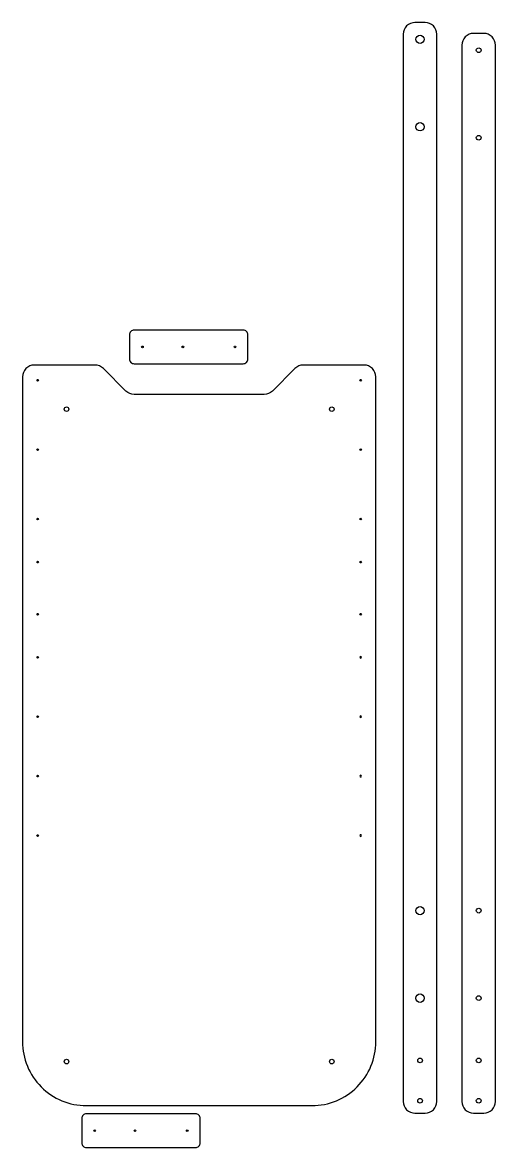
# Model space of a CAD drawing. Header units: millimetres. Extents: x 44 to 326, y 10 to 679.
import ezdxf

# ---------------------------------------------------------------- set-up
doc = ezdxf.new("R2010")
doc.units = ezdxf.units.MM

# ---------------------------------------------------------------- blocks, each defined once
blk = doc.blocks.new('*U50')
blk.add_circle((0, 0), 0.5)
blk = doc.blocks.new('*U51')
at = {"color": 0, "linetype": 'ByBlock', "lineweight": -2, "transparency": 16777216, "rotation": 270}
for p in [(1959.36, 1152.11), (1959.36, 1116.78), (1959.36, 1081.44), (1959.36, 1046.11)]:
    blk.add_blockref('*U50', p, dxfattribs=at)
blk = doc.blocks.new('*U53')
blk.add_circle((0, 0), 0.5)
blk = doc.blocks.new('*U55')
at = {"color": 0, "linetype": 'ByBlock', "lineweight": -2, "transparency": 16777216, "rotation": 270}
for p in [(1959.36, 1152.11), (1959.36, 1116.78), (1959.36, 1081.44), (1959.36, 1046.11)]:
    blk.add_blockref('*U53', p, dxfattribs=at)

msp = doc.modelspace()

# ---------------------------------------------------------------- linework, layer by layer
for points in [[(283.69, 678.85), (277.69, 678.85, 0.414214), (270.69, 671.85), (270.69, 37.45, 0.414214), (277.69, 30.45), (283.69, 30.45, 0.414214), (290.69, 37.45), (290.69, 671.85, 0.414214)], [(318.55, 672.35), (312.55, 672.35, 0.414214), (305.55, 665.35), (305.55, 37.45, 0.414214), (312.55, 30.45), (318.55, 30.45, 0.414214), (325.55, 37.45), (325.55, 665.35, 0.414214)], [(178.41, 493.18, 0.414214), (175.61, 495.98), (110.81, 495.98, 0.414214), (108.01, 493.18), (108.01, 478.78, 0.414214), (110.81, 475.98), (175.61, 475.98, 0.414214), (178.41, 478.78)], [(44.41, 468.18), (44.41, 72.95, 0.414214), (82.41, 34.95), (216.41, 34.95, 0.414214), (254.41, 72.95), (254.41, 468.18, 0.414214), (247.41, 475.18), (211.31, 475.18, 0.198912), (206.36, 473.13), (192.96, 459.73, -0.198912), (188.02, 457.68), (110.81, 457.68, -0.198912), (105.86, 459.73), (92.46, 473.13, 0.198912), (87.52, 475.18), (51.41, 475.18, 0.414214)], [(150.01, 27.25, 0.414214), (147.21, 30.05), (82.41, 30.05, 0.414214), (79.61, 27.25), (79.61, 12.85, 0.414214), (82.41, 10.05), (147.21, 10.05, 0.414214), (150.01, 12.85)]]:
    msp.add_lwpolyline(points, format="xyb", close=True)
for centre, radius in [((280.69, 668.85), 2.5), ((315.55, 662.35), 1.4), ((280.69, 616.85), 2.5), ((315.55, 610.35), 1.4), ((115.71, 485.98), 0.5), ((139.71, 485.98), 0.5), ((170.71, 485.98), 0.5), ((53.41, 466.18), 0.5), ((245.41, 466.18), 0.5), ((70.6, 449), 1.35), ((228.23, 449), 1.35), ((53.41, 424.93), 0.5), ((245.41, 424.93), 0.5), ((53.41, 383.68), 0.5), ((245.41, 383.68), 0.5), ((53.41, 358.08), 0.5), ((245.41, 358.08), 0.5), ((53.41, 327.08), 0.5), ((245.41, 327.08), 0.5), ((280.69, 150.85), 2.5), ((315.55, 150.85), 1.4), ((280.69, 98.85), 2.5), ((315.55, 98.85), 1.4), ((70.6, 61.13), 1.35), ((228.23, 61.13), 1.35), ((280.69, 61.85), 1.4), ((315.55, 61.85), 1.4), ((280.69, 37.85), 1.4), ((315.55, 37.85), 1.4), ((87.31, 20.05), 0.5), ((111.31, 20.05), 0.5), ((142.31, 20.05), 0.5)]:
    msp.add_circle(centre, radius)

# ---------------------------------------------------------------- block references
msp.add_blockref('*U51', (-1905.94, -850.63))
at = {"xscale": -1}
msp.add_blockref('*U55', (2204.77, -850.63), dxfattribs=at)

doc.saveas('drawing.dxf')
